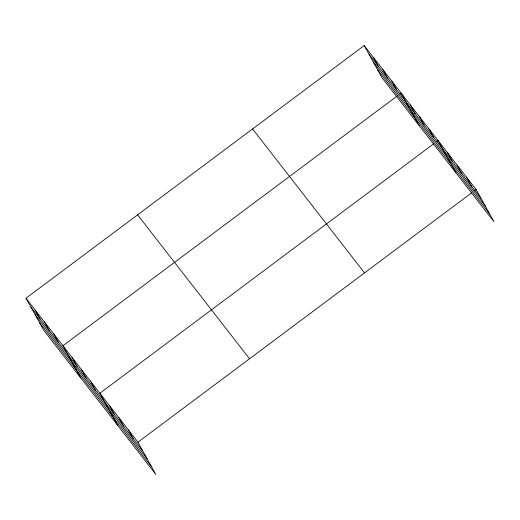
<?xml version="1.0" encoding="UTF-8"?>
<svg xmlns="http://www.w3.org/2000/svg" width="520" height="520" viewBox="0 0 520 520"><rect width="100%" height="100%" fill="white"/><g stroke="black" fill="none" stroke-linecap="round" stroke-linejoin="round"><path stroke-width="0.78" d="M26 298.233L137.937 442.175L155.818 474.442L43.888 330.499L26 298.233L364.182 45.559L476.112 189.501L494 221.767L382.063 77.825L364.182 45.559M397.312 95.901L62.94 345.735L80.821 378.001M399.848 94.003L401.122 93.06L419.003 125.327M433.615 143.877L99.879 393.237L117.76 425.503M436.787 141.505L438.054 140.562L455.943 172.828M137.937 442.175L471.679 192.816M474.214 190.925L476.112 189.501M369.031 54.307L480.968 198.256M373.334 62.069L485.271 206.011M377.767 70.064L489.697 214.006M252.583 128.941L364.513 272.883M137.599 214.851L249.535 358.793M30.855 306.989L142.785 450.931M35.152 314.75L147.089 458.692M39.585 322.738L151.522 466.687M466.603 177.268L471.451 186.017M457.087 165.029L461.935 173.784M447.571 152.796L452.426 161.551M428.825 128.687L433.674 137.436M419.588 116.812L424.437 125.56M410.351 104.936L415.207 113.685M391.885 81.185L396.734 89.934M382.649 69.309L387.504 78.059M373.412 57.434L378.268 66.183M128.421 429.943L133.276 438.698M118.905 417.709L123.76 426.459M109.388 405.47L114.244 414.226M90.642 381.362L95.492 390.117M81.406 369.486L86.262 378.241M72.176 357.611L77.025 366.366M53.703 333.86L58.559 342.615M44.466 321.984L49.322 330.74M35.236 310.108L40.086 318.864"/></g></svg>
